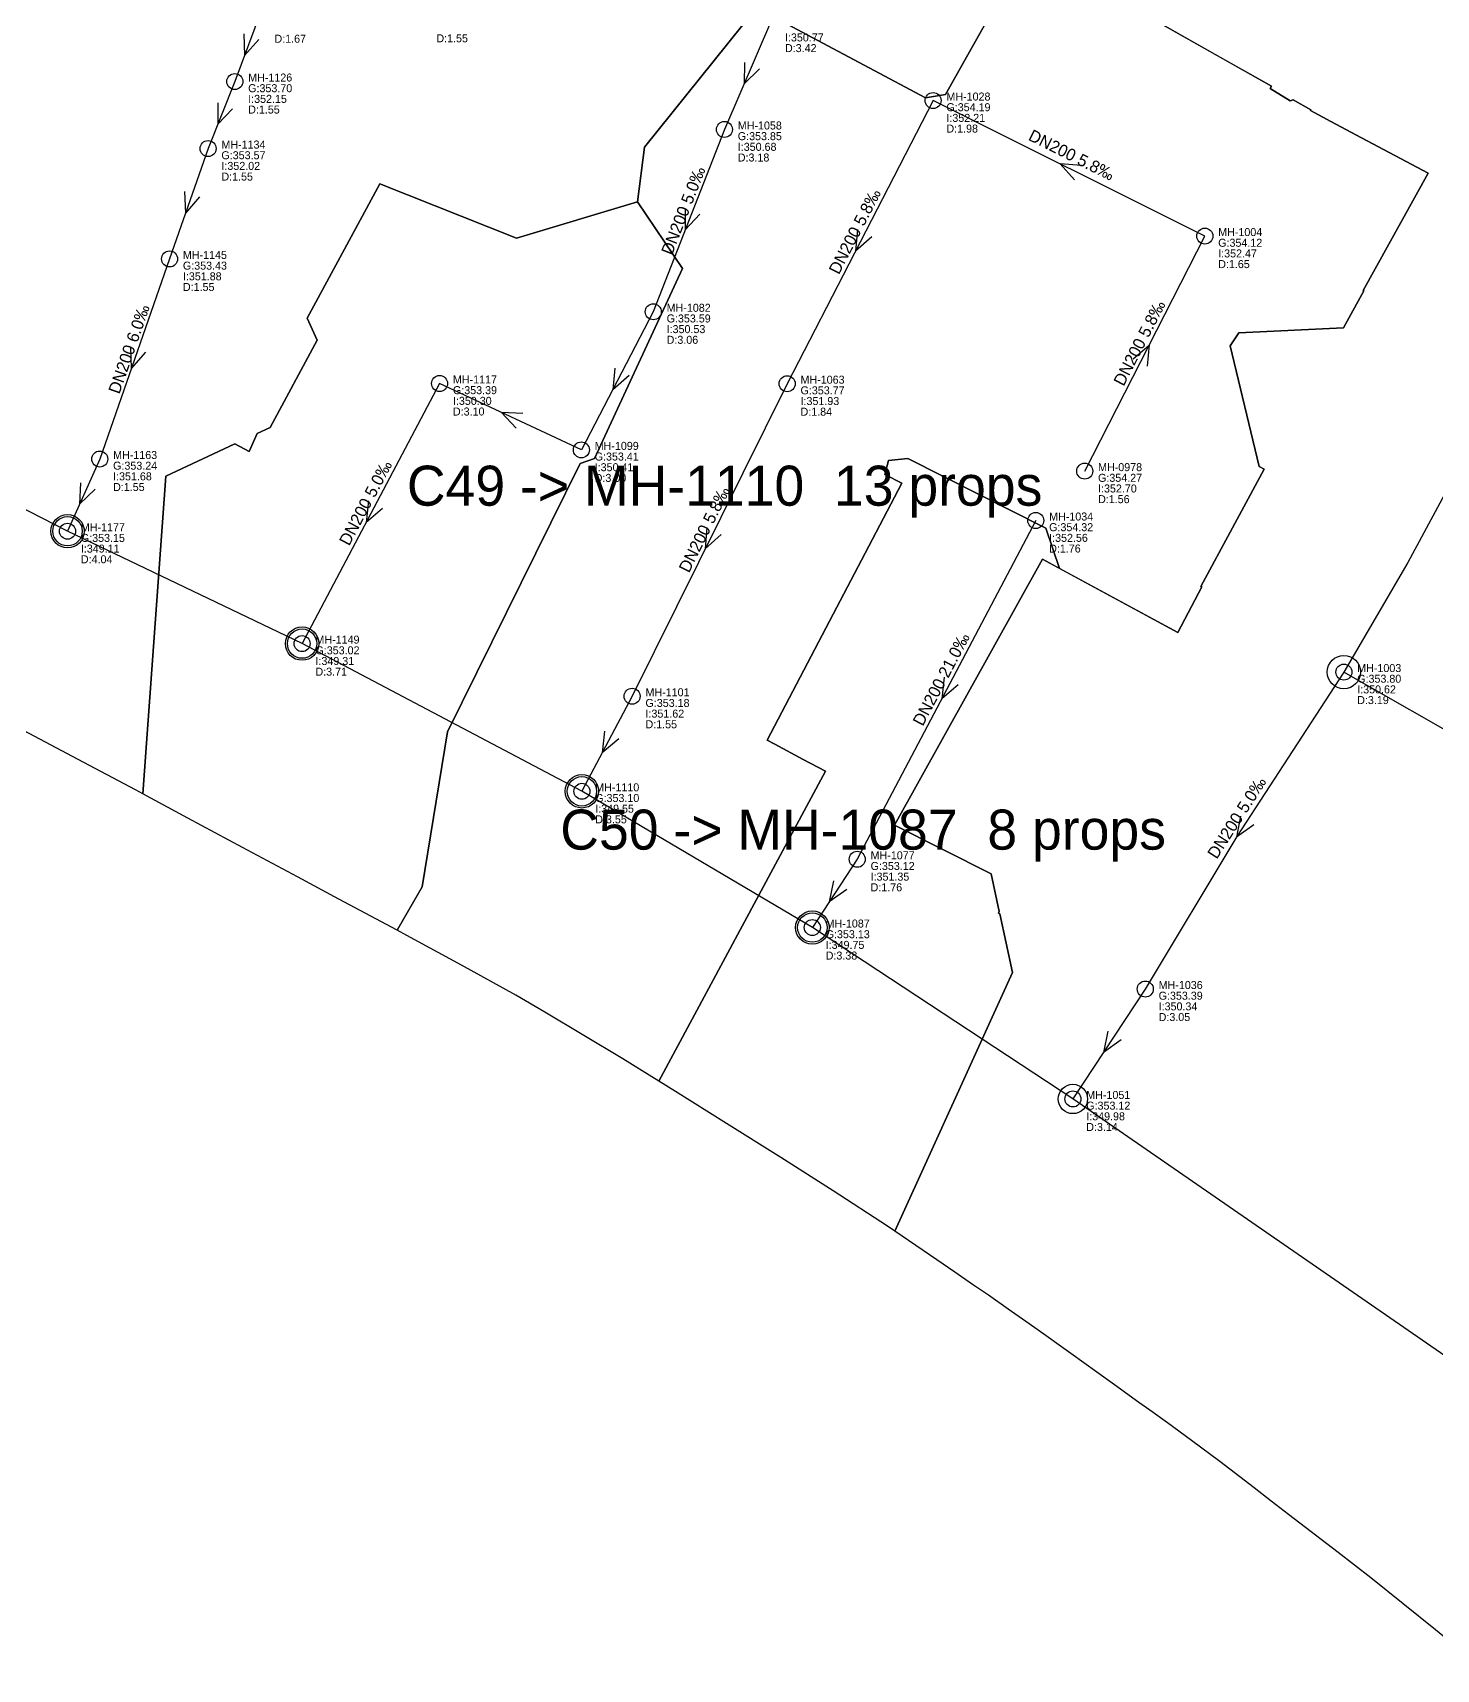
# Model space of a CAD drawing. Header units: metres. Extents: x 449148 to 451990, y 2566737 to 2570847.
# Drawn here: x 450810.2 to 451020.5, y 2567146.3 to 2567391.6 of the extents above; entities that cross this region are included whole.
import ezdxf
from ezdxf.enums import TextEntityAlignment as Align

# ---------------------------------------------------------------- set-up
doc = ezdxf.new("R2010")
doc.units = ezdxf.units.M
for name, color, linetype in [('SEW-CATCHMENT', 4, 'Continuous'), ('SEW-CATCHMENT-LABEL', 4, 'Continuous'), ('SEW-DROP', 6, 'Continuous'), ('SEW-LABEL', 2, 'Continuous'), ('SEW-MAIN-PIPE', 5, 'Continuous'), ('SEW-MH', 7, 'Continuous'), ('SEW-MH-LABEL', 8, 'Continuous'), ('SEW-PIPE-DN200', 3, 'Continuous'), ('SEW-TRUNK-MH', 7, 'Continuous')]:
    doc.layers.add(name, color=color, linetype=linetype)

msp = doc.modelspace()

# ---------------------------------------------------------------- linework, layer by layer
at = {"layer": 'SEW-CATCHMENT'}
for points in [[(450978.42, 2567393.48), (450995.85, 2567383.59), (450995.67, 2567383.26), (450998.67, 2567381.4), (450999.09, 2567381.58), (451001.76, 2567380.09), (451001.68, 2567379.96), (451001.69, 2567379.96), (451004.74, 2567378.33), (451009.32, 2567375.89), (451009.32, 2567375.89), (451009.32, 2567375.89), (451019.33, 2567370.55), (451009.59, 2567353), (451009.68, 2567352.95), (451006.66, 2567347.39), (450990.93, 2567346.65), (450989.68, 2567344.7), (450993.99, 2567326.6), (450994.74, 2567326.2), (450985.27, 2567308.63), (450985.42, 2567308.56), (450981.79, 2567301.7), (450964.08, 2567311.3), (450962.06, 2567317.34), (450941.34, 2567327.81), (450938.44, 2567327.52), (450937.92, 2567325.42), (450940.44, 2567324.1), (450934.95, 2567313.61), (450934.95, 2567313.61), (450930.16, 2567304.45), (450920.29, 2567285.57), (450921.45, 2567284.95), (450925.67, 2567282.69), (450929.02, 2567280.9), (450904.07, 2567234.44), (450898.64, 2567237.82), (450886.99, 2567244.81), (450882.63, 2567247.32), (450874.5, 2567251.84), (450866.31, 2567256.27), (450864.82, 2567257.07), (450868.57, 2567263.58), (450872.38, 2567286.81), (450892.28, 2567327.04), (450894.43, 2567327.78), (450907.62, 2567356.28), (450900.84, 2567366.28), (450901.88, 2567374.46), (450918.66, 2567395.37), (450944.03, 2567381.89), (450944.03, 2567381.89), (450946.99, 2567382.35), (450958.46, 2567402.74)], [(450958.46, 2567402.74), (450946.99, 2567382.35), (450944.03, 2567381.89), (450918.66, 2567395.37)], [(450918.66, 2567395.37), (450901.88, 2567374.46), (450900.84, 2567366.28), (450882.73, 2567360.82), (450862.26, 2567368.98), (450851.35, 2567348.85), (450852.85, 2567345.53), (450845.81, 2567332.45), (450843.86, 2567331.54), (450842.68, 2567328.83), (450840.5, 2567329.97), (450830.16, 2567325.15), (450826.75, 2567277.51), (450825.64, 2567278.1), (450817.07, 2567282.66), (450808.84, 2567287)], [(451027.59, 2567146.28), (451020.41, 2567152.21), (451010.71, 2567159.97), (451005.82, 2567163.78), (450998.4, 2567169.46), (450995.82, 2567171.47), (450993.25, 2567173.47), (450991.11, 2567175.12), (450988.09, 2567177.42), (450985.22, 2567179.57), (450982.89, 2567181.29), (450980.26, 2567183.21), (450977.62, 2567185.11), (450975.97, 2567186.3), (450972.33, 2567188.92), (450969.68, 2567190.82), (450965.77, 2567193.62), (450964.37, 2567194.62), (450961.72, 2567196.52), (450959.06, 2567198.41), (450956.41, 2567200.28), (450953.43, 2567202.36), (450951.07, 2567203.99), (450948.38, 2567205.83), (450945.68, 2567207.67), (450939.39, 2567211.97), (450957.02, 2567250.72), (450955.12, 2567259.53), (450954.92, 2567259.65), (450955.05, 2567259.88), (450953.83, 2567265.51), (450939.36, 2567272.81), (450961.55, 2567312.68), (450981.79, 2567301.7), (450985.42, 2567308.56), (450985.27, 2567308.63), (450985.27, 2567308.63), (450994.74, 2567326.2), (450993.99, 2567326.6), (450989.68, 2567344.7), (450990.93, 2567346.65), (451006.66, 2567347.39), (451009.68, 2567352.95), (451009.59, 2567353), (451019.33, 2567370.55), (451009.32, 2567375.89), (451004.74, 2567378.33), (451001.69, 2567379.96), (451001.68, 2567379.96), (451001.76, 2567380.09), (450999.09, 2567381.58), (450998.67, 2567381.4), (450995.67, 2567383.26), (450995.85, 2567383.59), (450987.42, 2567388.37), (450987.42, 2567388.37), (450978.42, 2567393.48)]]:
    msp.add_lwpolyline(points, dxfattribs=at)
for points in [[(450864.82, 2567257.07), (450856.09, 2567261.73), (450849.89, 2567265.06), (450841.69, 2567269.48), (450833.5, 2567273.89), (450826.75, 2567277.51), (450830.16, 2567325.15), (450840.5, 2567329.97), (450842.68, 2567328.83), (450843.86, 2567331.54), (450845.81, 2567332.45), (450852.85, 2567345.53), (450851.35, 2567348.85), (450862.26, 2567368.98), (450882.73, 2567360.82), (450900.84, 2567366.28), (450907.62, 2567356.28), (450894.43, 2567327.78), (450892.28, 2567327.04), (450872.38, 2567286.81), (450868.57, 2567263.58), (450864.82, 2567257.07)], [(450937.92, 2567325.42), (450938.44, 2567327.52), (450941.34, 2567327.81), (450962.06, 2567317.34), (450964.08, 2567311.3), (450961.55, 2567312.68), (450939.36, 2567272.81), (450953.83, 2567265.51), (450955.05, 2567259.88), (450954.92, 2567259.65), (450955.12, 2567259.53), (450957.02, 2567250.72), (450939.39, 2567211.97), (450938.32, 2567212.7), (450930.19, 2567218.03), (450922.33, 2567223.01), (450914.19, 2567228.11), (450906.54, 2567232.9), (450904.07, 2567234.44), (450929.02, 2567280.9), (450929.02, 2567280.9), (450925.67, 2567282.69), (450921.45, 2567284.95), (450920.29, 2567285.57), (450930.16, 2567304.45), (450934.95, 2567313.61), (450934.95, 2567313.61), (450940.44, 2567324.1), (450937.92, 2567325.42)]]:
    msp.add_lwpolyline(points, close=True, dxfattribs=at)
at = {"layer": 'SEW-DROP'}
for centre in [(450815.45, 2567316.89), (450850.6, 2567300.04), (451006.69, 2567295.78), (450892.52, 2567277.9), (450927.05, 2567257.48)]:
    msp.add_circle(centre, 2.5, dxfattribs=at)
at = {"layer": 'SEW-LABEL'}
for p, q in [((450841.89, 2567391.44), (450841.97, 2567388.21)), ((450844.14, 2567390.61), (450841.97, 2567388.21)), ((450916.91, 2567387.17), (450916.82, 2567383.94)), ((450919.11, 2567386.22), (450916.82, 2567383.94)), ((450837.96, 2567381.13), (450837.96, 2567377.9)), ((450840.19, 2567380.24), (450837.96, 2567377.9)), ((450966.31, 2567369.56), (450964.16, 2567371.97)), ((450967.38, 2567371.71), (450964.16, 2567371.97)), ((450832.99, 2567367.8), (450833.13, 2567364.57)), ((450835.25, 2567367.01), (450833.13, 2567364.57)), ((450907.98, 2567365.29), (450908.01, 2567362.06)), ((450910.21, 2567364.42), (450908.01, 2567362.06)), ((450933.83, 2567362.12), (450933.52, 2567358.9)), ((450935.96, 2567361.02), (450933.52, 2567358.9)), ((450824.87, 2567344.53), (450825.01, 2567341.3)), ((450827.14, 2567343.74), (450825.01, 2567341.3)), ((450975.11, 2567342.73), (450977.55, 2567344.86)), ((450977.25, 2567341.64), (450977.55, 2567344.86)), ((450897.46, 2567341.32), (450897.14, 2567338.11)), ((450899.59, 2567340.22), (450897.14, 2567338.11)), ((450882.67, 2567332.34), (450880.47, 2567334.7)), ((450883.69, 2567334.52), (450880.47, 2567334.7)), ((450817.38, 2567324.17), (450817.25, 2567320.94)), ((450819.57, 2567323.19), (450817.25, 2567320.94)), ((450860.54, 2567321.43), (450860.2, 2567318.22)), ((450862.66, 2567320.31), (450860.2, 2567318.22)), ((450911.25, 2567317.46), (450911, 2567314.24)), ((450913.4, 2567316.39), (450911, 2567314.24)), ((450946.79, 2567294.99), (450946.46, 2567291.78)), ((450948.92, 2567293.87), (450946.46, 2567291.78)), ((450895.92, 2567286.91), (450895.58, 2567283.69)), ((450898.05, 2567285.79), (450895.58, 2567283.69)), ((450991.2, 2567274.19), (450990.59, 2567271.02)), ((450993.22, 2567272.89), (450990.59, 2567271.02)), ((450930.24, 2567264.5), (450929.59, 2567261.34)), ((450932.24, 2567263.18), (450929.59, 2567261.34)), ((450971.34, 2567241.93), (450970.69, 2567238.77)), ((450973.34, 2567240.62), (450970.69, 2567238.77))]:
    msp.add_line(p, q, dxfattribs=at)
at = {"layer": 'SEW-MAIN-PIPE'}
for points in [[(450815.45, 2567316.89), (450762.08, 2567344.31)], [(450850.6, 2567300.04), (450815.45, 2567316.89)], [(450892.52, 2567277.9), (450850.6, 2567300.04)], [(450927.05, 2567257.48), (450892.52, 2567277.9)], [(450966.09, 2567231.78), (450927.05, 2567257.48)], [(451045.24, 2567177.09), (450966.09, 2567231.78)]]:
    msp.add_lwpolyline(points, dxfattribs=at)
at = {"layer": 'SEW-MH'}
for centre in [(450840.52, 2567384.31), (450945.14, 2567381.46), (450913.88, 2567377.12), (450836.51, 2567374.26), (450985.86, 2567361.14), (450830.74, 2567357.71), (450903.22, 2567349.79), (450871.2, 2567339.04), (450923.28, 2567339.01), (450820.28, 2567327.72), (450892.44, 2567329.09), (450967.86, 2567325.9), (450960.53, 2567318.5), (450815.45, 2567316.89), (450850.6, 2567300.04), (451006.69, 2567295.78), (450900.05, 2567292.15), (450892.52, 2567277.9), (450933.78, 2567267.71), (450927.05, 2567257.48), (450976.94, 2567248.26), (450966.09, 2567231.78)]:
    msp.add_circle(centre, 1.2, dxfattribs=at)
at = {"layer": 'SEW-PIPE-DN200'}
for points in [[(450844.46, 2567394.93), (450840.52, 2567384.31)], [(450920.95, 2567393.52), (450913.88, 2567377.12)], [(450840.52, 2567384.31), (450836.51, 2567374.26)], [(450945.14, 2567381.46), (450923.28, 2567339.01)], [(450985.86, 2567361.14), (450985.86, 2567361.14), (450945.14, 2567381.46)], [(451053.25, 2567380.76), (451016.26, 2567312.21), (451006.69, 2567295.78)], [(450913.88, 2567377.12), (450903.22, 2567349.79)], [(450836.51, 2567374.26), (450830.74, 2567357.71)], [(450967.86, 2567325.9), (450985.86, 2567361.14)], [(450830.74, 2567357.71), (450820.28, 2567327.72)], [(450903.22, 2567349.79), (450892.44, 2567329.09)], [(450871.2, 2567339.04), (450850.6, 2567300.04)], [(450892.44, 2567329.09), (450871.2, 2567339.04)], [(450923.28, 2567339.01), (450900.05, 2567292.15)], [(450820.28, 2567327.72), (450815.45, 2567316.89)], [(450960.53, 2567318.5), (450933.78, 2567267.71)], [(451006.69, 2567295.78), (450990.66, 2567271.13), (450976.94, 2567248.26)], [(451053.61, 2567265.27), (451026.81, 2567284.25), (451006.69, 2567295.78)], [(450900.05, 2567292.15), (450892.52, 2567277.9)], [(450933.78, 2567267.71), (450927.05, 2567257.48)], [(450976.94, 2567248.26), (450966.09, 2567231.78)]]:
    msp.add_lwpolyline(points, dxfattribs=at)
at = {"layer": 'SEW-TRUNK-MH'}
for centre in [(450815.45, 2567316.89), (450850.6, 2567300.04), (450892.52, 2567277.9), (450927.05, 2567257.48), (450966.09, 2567231.78)]:
    msp.add_circle(centre, 2.2, dxfattribs=at)

# ---------------------------------------------------------------- texts
at = {"layer": 'SEW-CATCHMENT-LABEL'}
for s, p in [('C49 -> MH-1110  13 props', (450913.91, 2567320.72)), ('C50 -> MH-1087  8 props', (450934.66, 2567269.16))]:
    msp.add_text(s, height=6, dxfattribs=at).set_placement(p, align=Align.CENTER)
at = {"layer": 'SEW-LABEL'}
for s, rotation, p in [('DN200 5.8‰', 333.4887, (450965.5, 2567372.5)), ('DN200 5.0‰', 68.7029, (450908.55, 2567364.65)), ('DN200 5.8‰', 62.7445, (450934.21, 2567361.44)), ('DN200 6.0‰', 70.7679, (450825.51, 2567343.92)), ('DN200 5.8‰', 62.9421, (450976.86, 2567344.72)), ('DN200 5.0‰', 62.149, (450860.9, 2567320.74)), ('DN200 5.8‰', 63.637, (450911.66, 2567316.78)), ('DN200 21.0‰', 62.2345, (450947.15, 2567294.3)), ('DN200 5.0‰', 57.2943, (450991.4, 2567273.48))]:
    msp.add_text(s, height=1.8, rotation=rotation, dxfattribs=at).set_placement(p, align=Align.CENTER)
at = {"layer": 'SEW-MH-LABEL'}
for s, p in [('D:1.67', (450846.46, 2567390.13)), ('D:1.55', (450870.72, 2567390.19)), ('D:3.42', (450922.95, 2567388.72)), ('I:350.77', (450922.95, 2567390.32)), ('MH-1126', (450842.52, 2567384.31)), ('G:353.70', (450842.52, 2567382.71)), ('I:352.15', (450842.52, 2567381.11)), ('MH-1028', (450947.14, 2567381.46)), ('D:1.55', (450842.52, 2567379.51)), ('G:354.19', (450947.14, 2567379.86)), ('MH-1058', (450915.88, 2567377.12)), ('D:1.98', (450947.14, 2567376.66)), ('I:352.21', (450947.14, 2567378.26)), ('MH-1134', (450838.51, 2567374.26)), ('G:353.85', (450915.88, 2567375.52)), ('I:350.68', (450915.88, 2567373.92)), ('G:353.57', (450838.51, 2567372.66)), ('I:352.02', (450838.51, 2567371.06)), ('D:3.18', (450915.88, 2567372.32)), ('D:1.55', (450838.51, 2567369.46)), ('G:354.12', (450987.86, 2567359.54)), ('MH-1004', (450987.86, 2567361.14)), ('MH-1145', (450832.74, 2567357.71)), ('D:1.65', (450987.86, 2567356.34)), ('I:352.47', (450987.86, 2567357.94)), ('G:353.43', (450832.74, 2567356.11)), ('I:351.88', (450832.74, 2567354.51)), ('D:1.55', (450832.74, 2567352.91)), ('MH-1082', (450905.22, 2567349.79)), ('G:353.59', (450905.22, 2567348.19)), ('I:350.53', (450905.22, 2567346.59)), ('D:3.06', (450905.22, 2567344.99)), ('G:353.39', (450873.2, 2567337.44)), ('MH-1117', (450873.2, 2567339.04)), ('G:353.77', (450925.28, 2567337.41)), ('MH-1063', (450925.28, 2567339.01)), ('D:3.10', (450873.2, 2567334.24)), ('I:350.30', (450873.2, 2567335.84)), ('D:1.84', (450925.28, 2567334.21)), ('I:351.93', (450925.28, 2567335.81)), ('MH-1163', (450822.28, 2567327.72)), ('G:353.41', (450894.44, 2567327.49)), ('MH-1099', (450894.44, 2567329.09)), ('G:353.24', (450822.28, 2567326.12)), ('I:351.68', (450822.28, 2567324.52)), ('I:350.41', (450894.44, 2567325.89)), ('MH-0978', (450969.86, 2567325.9)), ('D:1.55', (450822.28, 2567322.92)), ('D:3.00', (450894.44, 2567324.29)), ('G:354.27', (450969.86, 2567324.3)), ('I:352.70', (450969.86, 2567322.7)), ('D:1.56', (450969.86, 2567321.1)), ('MH-1034', (450962.53, 2567318.5)), ('G:353.15', (450817.45, 2567315.29)), ('MH-1177', (450817.45, 2567316.89)), ('G:354.32', (450962.53, 2567316.9)), ('I:352.56', (450962.53, 2567315.3)), ('I:349.11', (450817.45, 2567313.69)), ('D:1.76', (450962.53, 2567313.7)), ('D:4.04', (450817.45, 2567312.09)), ('MH-1149', (450852.6, 2567300.04)), ('G:353.02', (450852.6, 2567298.44)), ('D:3.71', (450852.6, 2567295.24)), ('I:349.31', (450852.6, 2567296.84)), ('MH-1003', (451008.69, 2567295.78)), ('G:353.80', (451008.69, 2567294.18)), ('I:350.62', (451008.69, 2567292.58)), ('G:353.18', (450902.05, 2567290.55)), ('MH-1101', (450902.05, 2567292.15)), ('D:3.19', (451008.69, 2567290.98)), ('I:351.62', (450902.05, 2567288.95)), ('D:1.55', (450902.05, 2567287.35)), ('MH-1110', (450894.52, 2567277.9)), ('G:353.10', (450894.52, 2567276.3)), ('D:3.55', (450894.52, 2567273.1)), ('I:349.55', (450894.52, 2567274.7)), ('G:353.12', (450935.78, 2567266.11)), ('MH-1077', (450935.78, 2567267.71)), ('I:351.35', (450935.78, 2567264.51)), ('D:1.76', (450935.78, 2567262.91)), ('G:353.13', (450929.05, 2567255.88)), ('MH-1087', (450929.05, 2567257.48)), ('I:349.75', (450929.05, 2567254.28)), ('D:3.38', (450929.05, 2567252.68)), ('G:353.39', (450978.94, 2567246.66)), ('MH-1036', (450978.94, 2567248.26)), ('D:3.05', (450978.94, 2567243.46)), ('I:350.34', (450978.94, 2567245.06)), ('MH-1051', (450968.09, 2567231.78)), ('G:353.12', (450968.09, 2567230.18)), ('D:3.14', (450968.09, 2567226.98)), ('I:349.98', (450968.09, 2567228.58))]:
    msp.add_text(s, height=1.2, dxfattribs=at).set_placement(p)

doc.saveas('drawing.dxf')
